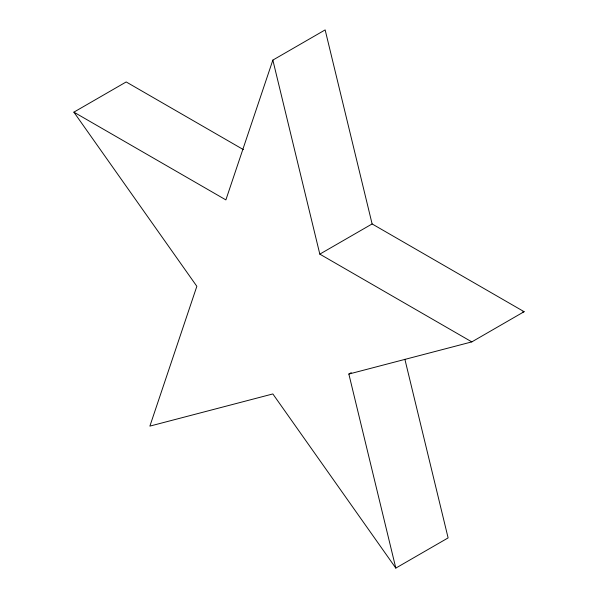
<?xml version="1.0" encoding="UTF-8"?>
<svg xmlns="http://www.w3.org/2000/svg" width="598" height="598" viewBox="0 0 598 598"><rect width="100%" height="100%" fill="white"/><g stroke="black" fill="none" stroke-linecap="round" stroke-linejoin="round"><path stroke-width="0.9" d="M404.883 359.278L448.119 537.901L395.816 568.1L348.851 374.056L471.815 341.892L524.117 311.693L372.12 223.944L325.148 29.9L272.852 60.099L225.88 199.904L73.883 112.147L126.185 81.948L243.416 149.635M272.852 60.099L319.818 254.135L372.12 223.944M348.851 374.056L351.265 372.666M522.323 312.163L524.117 311.693M319.818 254.135L471.815 341.892M73.883 112.147L196.847 286.307L149.881 426.112L272.852 393.94L395.816 568.1"/></g></svg>
